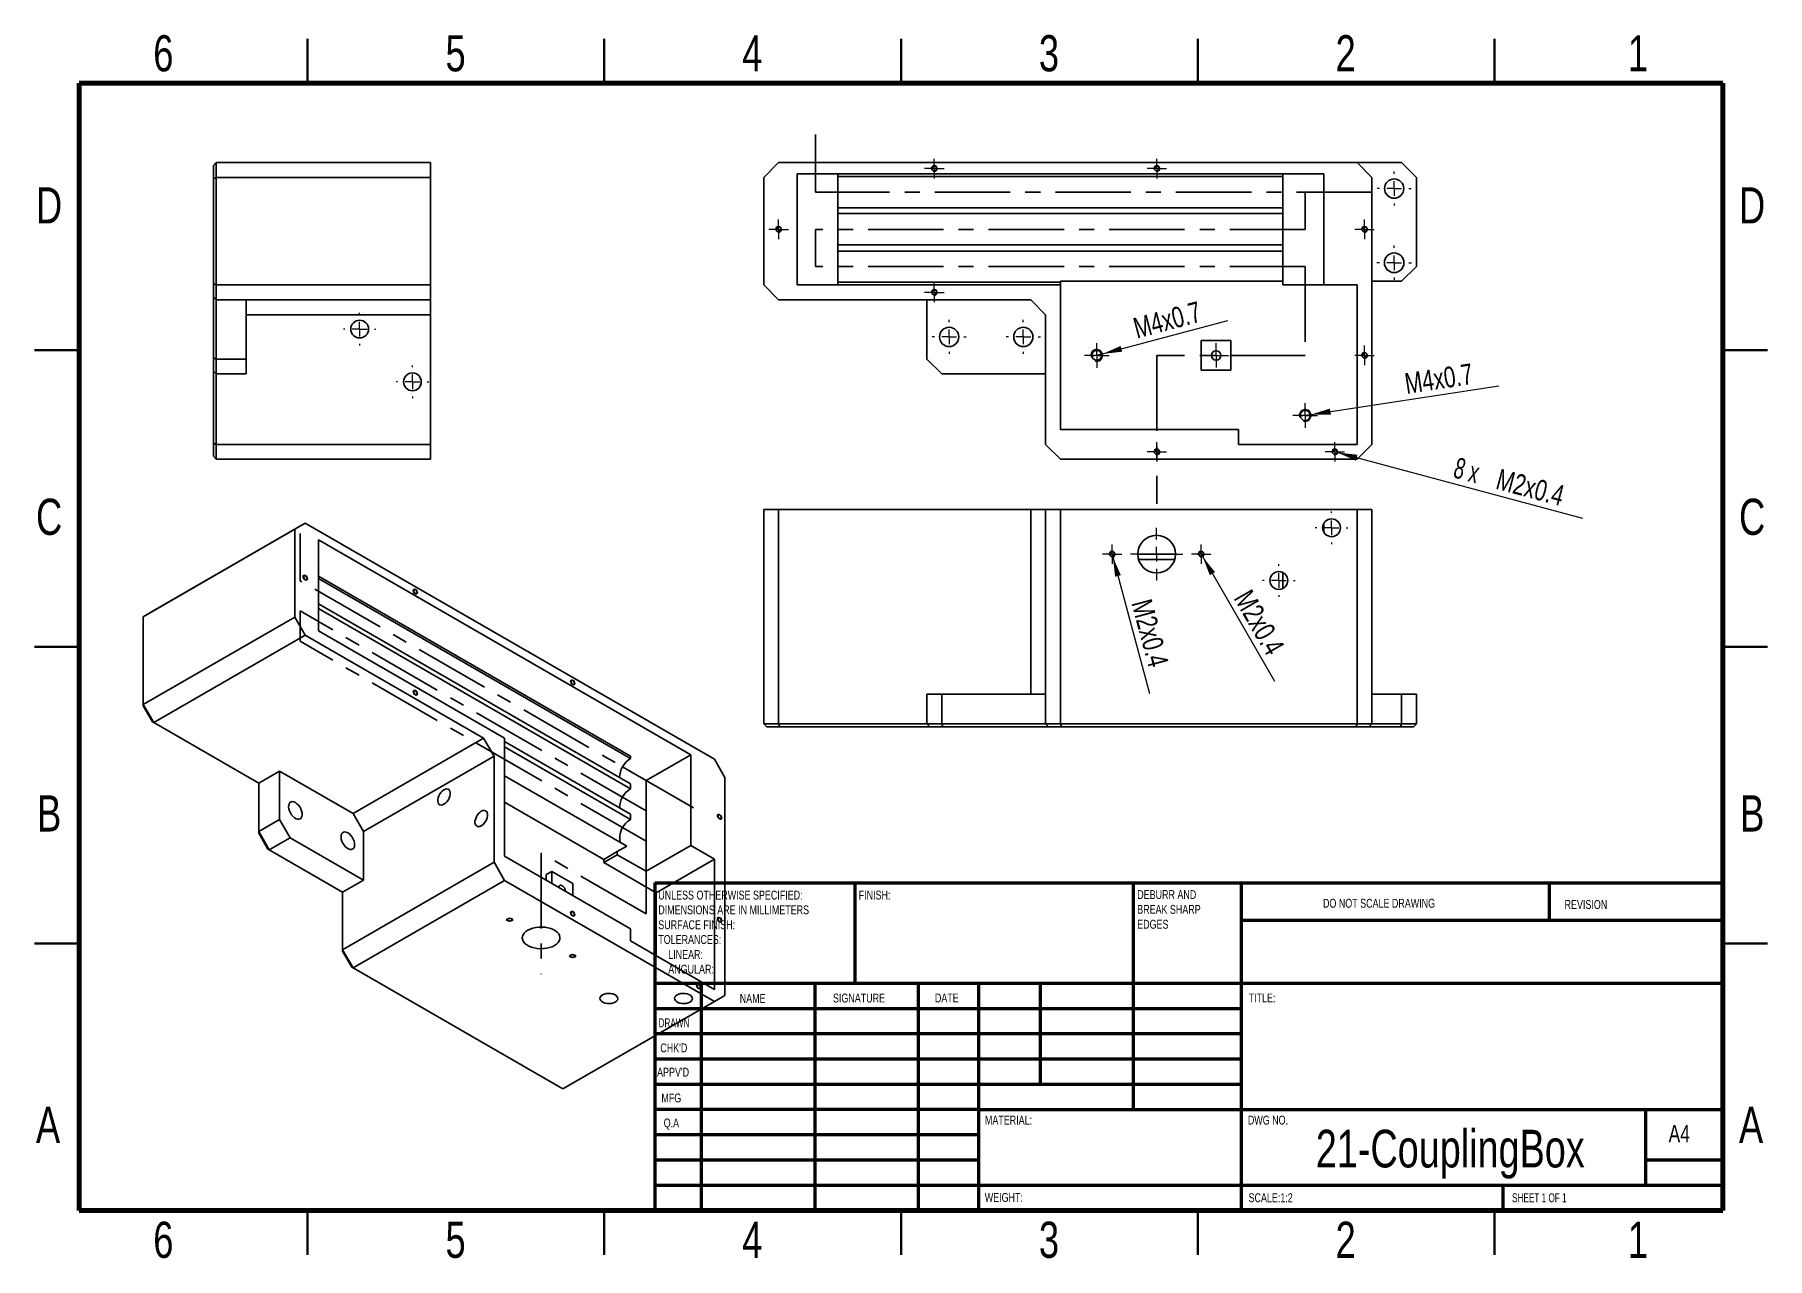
# Model space of a CAD drawing. Header units: inches. Extents: x 0.1 to 11.6, y 0.1 to 8.2.
import ezdxf

# ---------------------------------------------------------------- set-up
doc = ezdxf.new("R2010")
doc.units = ezdxf.units.IN
doc.header["$MEASUREMENT"] = 0
doc.linetypes.add('CENTERX2', pattern=[0.8, 0.5, -0.1, 0.1, -0.1])
doc.styles.add('SLDTEXTSTYLE0', font='TXT', dxfattribs={"width": 0.75})
doc.styles.add('SLDTEXTSTYLE1', font='TXT', dxfattribs={"width": 0.686449})
doc.styles.add('SLDTEXTSTYLE2', font='TXT', dxfattribs={"width": 0.6875})
doc.styles.add('SLDTEXTSTYLE3', font='TXT', dxfattribs={"width": 0.666667})
doc.dimstyles.new('SLDDIMSTYLE0', dxfattribs={"dimtxt": 0.137795, "dimasz": 0.13, "dimexe": 0, "dimexo": 0.0625, "dimgap": 0.034449, "dimtad": 1, "dimlfac": 2, "dimrnd": 1e-09, "dimzin": 12, "dimdsep": 46, "dimtxsty": 'SLDTEXTSTYLE0', "dimblk1": 'NONE', "dimsah": 1, "dimcen": 0, "dimadec": 0, "dimazin": 3, "dimtfac": 1, "dimtmove": 0, "dimatfit": 3, "dimldrblk": 'NONE', "dimfxl": 0, "dimfrac": 2, "dimtolj": 1, "dimtzin": 12, "dimarcsym": 0})
doc.dimstyles.new('SLDDIMSTYLE1', dxfattribs={"dimtxt": 0.137795, "dimasz": 0.13, "dimexe": 0, "dimexo": 0.0625, "dimgap": 0.034449, "dimtad": 1, "dimlfac": 2, "dimrnd": 1e-09, "dimzin": 12, "dimdsep": 46, "dimtxsty": 'SLDTEXTSTYLE0', "dimblk1": 'NONE', "dimsah": 1, "dimcen": 0, "dimadec": 0, "dimazin": 3, "dimtfac": 1, "dimtmove": 0, "dimatfit": 3, "dimldrblk": 'NONE', "dimfxl": 0, "dimfrac": 2, "dimtolj": 1, "dimtzin": 12, "dimarcsym": 0})

# ---------------------------------------------------------------- blocks, each defined once
blk = doc.blocks.new('SW_NOTE_0')
at = {"color": 0, "linetype": 'Continuous', "lineweight": 0, "attachment_point": 1, "style": 'SLDTEXTSTYLE0'}
for s, insert, char_height in [('UNLESS OTHERWISE SPECIFIED:', (0, 0.076), 0.05906), ('DIMENSIONS ARE IN MILLIMETERS', (0, -0.022), 0.05906), ('TOLERANCES:', (0, -0.219), 0.05906), ('SURFACE FINISH:', (0, -0.121), 0.05906), ('LINEAR:', (0.066, -0.318), 0.0591), ('ANGULAR:', (0.066, -0.416), 0.0591)]:
    blk.add_mtext(s, dxfattribs=dict(at, insert=insert, char_height=char_height))
blk = doc.blocks.new('SW_NOTE_0_1')
at = {"color": 0, "linetype": 'Continuous', "lineweight": 0, "attachment_point": 1, "style": 'SLDTEXTSTYLE0'}
for s, insert, char_height in [('DEBURR AND', (0, 0.076), 0.0591), ('BREAK SHARP', (0, -0.022), 0.05906), ('EDGES', (0, -0.121), 0.0591)]:
    blk.add_mtext(s, dxfattribs=dict(at, insert=insert, char_height=char_height))
blk = doc.blocks.new('_D')
at = {"color": 7, "linetype": 'Continuous', "lineweight": 0}
for q in [(9.814, 5.866), (8.489, 5.664)]:
    blk.add_line((8.567, 5.676), q, dxfattribs=at)
at = {"color": 7, "linetype": 'Continuous', "lineweight": 18}
blk.add_solid([(8.567, 5.676), (8.699, 5.675), (8.692, 5.715)], dxfattribs=at)
at = {"color": 7, "linetype": 'Continuous', "lineweight": 18, "insert": (9.18, 5.948), "char_height": 0.1378, "attachment_point": 1, "rotation": 8.6965, "style": 'SLDTEXTSTYLE0'}
blk.add_mtext('M4x0.7', dxfattribs=at)
blk = doc.blocks.new('_None')
blk = doc.blocks.new('_D_1')
at = {"color": 7, "linetype": 'Continuous', "lineweight": 0}
for q in [(8.014, 6.301), (7.107, 6.058)]:
    blk.add_line((7.183, 6.078), q, dxfattribs=at)
at = {"color": 7, "linetype": 'Continuous', "lineweight": 18}
blk.add_solid([(7.183, 6.078), (7.314, 6.093), (7.304, 6.131)], dxfattribs=at)
at = {"color": 7, "linetype": 'Continuous', "lineweight": 18, "insert": (7.376, 6.312), "char_height": 0.1378, "attachment_point": 1, "rotation": 15, "style": 'SLDTEXTSTYLE0'}
blk.add_mtext('M4x0.7', dxfattribs=at)
blk = doc.blocks.new('_D_2')
at = {"color": 7, "linetype": 'Continuous', "lineweight": 0}
for q in [(8.706, 5.433), (10.368, 4.988)]:
    blk.add_line((8.744, 5.423), q, dxfattribs=at)
at = {"color": 7, "linetype": 'Continuous', "lineweight": 18}
blk.add_solid([(8.744, 5.423), (8.864, 5.37), (8.875, 5.409)], dxfattribs=at)
at = {"color": 7, "linetype": 'Continuous', "lineweight": 18, "char_height": 0.1378, "attachment_point": 1, "rotation": 345}
for s, insert, style in [('8 x', (9.539, 5.394), 'SLDTEXTSTYLE3'), ('M2x0.4', (9.821, 5.318), 'SLDTEXTSTYLE0')]:
    blk.add_mtext(s, dxfattribs=dict(at, insert=insert, style=style))
blk = doc.blocks.new('SW_CENTERMARKSYMBOL_0')
at = {"color": 0, "linetype": 'Continuous', "lineweight": 18}
for p, q in [((-0.049, 0), (-0.081, 0)), ((0, 0), (-0.049, 0)), ((0, 0.049), (0, 0.081)), ((0, 0), (0, 0.049)), ((0, 0), (0, -0.049)), ((0, 0), (0.049, 0)), ((0.049, 0), (0.081, 0)), ((0, -0.049), (0, -0.081))]:
    blk.add_line(p, q, dxfattribs=at)
blk = doc.blocks.new('SW_CENTERMARKSYMBOL_1')
at = {"color": 0, "linetype": 'Continuous', "lineweight": 18}
for p, q in [((-0.098, 0), (-0.113, 0)), ((0, 0), (-0.049, 0)), ((0, 0.098), (0, 0.113)), ((0, 0), (0, 0.049)), ((0, 0), (0, -0.049)), ((0, 0), (0.049, 0)), ((0.098, 0), (0.113, 0)), ((0, -0.098), (0, -0.113))]:
    blk.add_line(p, q, dxfattribs=at)
blk = doc.blocks.new('SW_CENTERMARKSYMBOL_2')
at = {"color": 0, "linetype": 'Continuous', "lineweight": 18}
for p, q in [((-0.098, 0), (-0.113, 0)), ((0, 0), (-0.049, 0)), ((0, 0.098), (0, 0.113)), ((0, 0), (0, 0.049)), ((0, 0), (0, -0.049)), ((0, 0), (0.049, 0)), ((0.098, 0), (0.113, 0)), ((0, -0.098), (0, -0.113))]:
    blk.add_line(p, q, dxfattribs=at)
blk = doc.blocks.new('SW_CENTERMARKSYMBOL_3')
at = {"color": 0, "linetype": 'Continuous', "lineweight": 18}
for p, q in [((-0.098, 0), (-0.113, 0)), ((0, 0), (-0.049, 0)), ((0, 0.098), (0, 0.113)), ((0, 0), (0, 0.049)), ((0, 0), (0, -0.049)), ((0, 0), (0.049, 0)), ((0.098, 0), (0.113, 0)), ((0, -0.098), (0, -0.113))]:
    blk.add_line(p, q, dxfattribs=at)
blk = doc.blocks.new('SW_CENTERMARKSYMBOL_4')
at = {"color": 0, "linetype": 'Continuous', "lineweight": 18}
for p, q in [((-0.098, 0), (-0.114, 0)), ((0, 0), (-0.049, 0)), ((0, 0.098), (0, 0.114)), ((0, 0), (0, 0.049)), ((0, 0), (0, -0.049)), ((0, 0), (0.049, 0)), ((0.098, 0), (0.114, 0)), ((0, -0.098), (0, -0.114))]:
    blk.add_line(p, q, dxfattribs=at)
blk = doc.blocks.new('SW_CENTERMARKSYMBOL_5')
at = {"color": 0, "linetype": 'Continuous', "lineweight": 18}
for p, q in [((-0.049, 0), (-0.065, 0)), ((0, 0), (-0.049, 0)), ((0, 0.049), (0, 0.065)), ((0, 0), (0, 0.049)), ((0, 0), (0, -0.049)), ((0, 0), (0.049, 0)), ((0.049, 0), (0.065, 0)), ((0, -0.049), (0, -0.065))]:
    blk.add_line(p, q, dxfattribs=at)
blk = doc.blocks.new('SW_CENTERMARKSYMBOL_6')
at = {"color": 0, "linetype": 'Continuous', "lineweight": 18}
for p, q in [((-0.049, 0), (-0.065, 0)), ((0, 0), (-0.049, 0)), ((0, 0.049), (0, 0.065)), ((0, 0), (0, 0.049)), ((0, 0), (0, -0.049)), ((0, 0), (0.049, 0)), ((0.049, 0), (0.065, 0)), ((0, -0.049), (0, -0.065))]:
    blk.add_line(p, q, dxfattribs=at)
blk = doc.blocks.new('SW_CENTERMARKSYMBOL_7')
at = {"color": 0, "linetype": 'Continuous', "lineweight": 18}
for p, q in [((-0.049, 0), (-0.065, 0)), ((0, 0), (-0.049, 0)), ((0, 0.049), (0, 0.065)), ((0, 0), (0, 0.049)), ((0, 0), (0, -0.049)), ((0, 0), (0.049, 0)), ((0.049, 0), (0.065, 0)), ((0, -0.049), (0, -0.065))]:
    blk.add_line(p, q, dxfattribs=at)
blk = doc.blocks.new('SW_CENTERMARKSYMBOL_8')
at = {"color": 0, "linetype": 'Continuous', "lineweight": 18}
for p, q in [((-0.049, 0), (-0.065, 0)), ((0, 0), (-0.049, 0)), ((0, 0.049), (0, 0.065)), ((0, 0), (0, 0.049)), ((0, 0), (0, -0.049)), ((0, 0), (0.049, 0)), ((0.049, 0), (0.065, 0)), ((0, -0.049), (0, -0.065))]:
    blk.add_line(p, q, dxfattribs=at)
blk = doc.blocks.new('SW_CENTERMARKSYMBOL_9')
at = {"color": 0, "linetype": 'Continuous', "lineweight": 18}
for p, q in [((-0.049, 0), (-0.065, 0)), ((0, 0), (-0.049, 0)), ((0, 0.049), (0, 0.065)), ((0, 0), (0, 0.049)), ((0, 0), (0, -0.049)), ((0, 0), (0.049, 0)), ((0.049, 0), (0.065, 0)), ((0, -0.049), (0, -0.065))]:
    blk.add_line(p, q, dxfattribs=at)
blk = doc.blocks.new('SW_CENTERMARKSYMBOL_10')
at = {"color": 0, "linetype": 'Continuous', "lineweight": 18}
for p, q in [((-0.049, 0), (-0.065, 0)), ((0, 0), (-0.049, 0)), ((0, 0.049), (0, 0.065)), ((0, 0), (0, 0.049)), ((0, 0), (0, -0.049)), ((0, 0), (0.049, 0)), ((0.049, 0), (0.065, 0)), ((0, -0.049), (0, -0.065))]:
    blk.add_line(p, q, dxfattribs=at)
blk = doc.blocks.new('SW_CENTERMARKSYMBOL_11')
at = {"color": 0, "linetype": 'Continuous', "lineweight": 18}
for p, q in [((-0.049, 0), (-0.065, 0)), ((0, 0), (-0.049, 0)), ((0, 0.049), (0, 0.065)), ((0, 0), (0, 0.049)), ((0, 0), (0, -0.049)), ((0, 0), (0.049, 0)), ((0.049, 0), (0.065, 0)), ((0, -0.049), (0, -0.065))]:
    blk.add_line(p, q, dxfattribs=at)
blk = doc.blocks.new('SW_CENTERMARKSYMBOL_12')
at = {"color": 0, "linetype": 'Continuous', "lineweight": 18}
for p, q in [((-0.049, 0), (-0.065, 0)), ((0, 0), (-0.049, 0)), ((0, 0.049), (0, 0.065)), ((0, 0), (0, 0.049)), ((0, 0), (0, -0.049)), ((0, 0), (0.049, 0)), ((0.049, 0), (0.065, 0)), ((0, -0.049), (0, -0.065))]:
    blk.add_line(p, q, dxfattribs=at)
blk = doc.blocks.new('SW_CENTERMARKSYMBOL_13')
at = {"color": 0, "linetype": 'Continuous', "lineweight": 18}
for p, q in [((-0.049, 0), (-0.082, 0)), ((0, 0), (-0.049, 0)), ((0, 0.049), (0, 0.082)), ((0, 0), (0, 0.049)), ((0, 0), (0, -0.049)), ((0, 0), (0.049, 0)), ((0.049, 0), (0.082, 0)), ((0, -0.049), (0, -0.082))]:
    blk.add_line(p, q, dxfattribs=at)
blk = doc.blocks.new('SW_CENTERMARKSYMBOL_14')
at = {"color": 0, "linetype": 'Continuous', "lineweight": 18}
for p, q in [((-0.049, 0), (-0.082, 0)), ((0, 0), (-0.049, 0)), ((0, 0.049), (0, 0.082)), ((0, 0), (0, 0.049)), ((0, 0), (0, -0.049)), ((0, 0), (0.049, 0)), ((0.049, 0), (0.082, 0)), ((0, -0.049), (0, -0.082))]:
    blk.add_line(p, q, dxfattribs=at)
blk = doc.blocks.new('_D_3')
at = {"color": 7, "linetype": 'Continuous', "lineweight": 0}
for q in [(7.828, 4.767), (8.324, 3.907)]:
    blk.add_line((7.848, 4.732), q, dxfattribs=at)
at = {"color": 7, "linetype": 'Continuous', "lineweight": 18}
blk.add_solid([(7.848, 4.732), (7.895, 4.61), (7.93, 4.63)], dxfattribs=at)
at = {"color": 7, "linetype": 'Continuous', "lineweight": 18, "insert": (8.17, 4.527), "char_height": 0.1378, "attachment_point": 1, "rotation": 300, "style": 'SLDTEXTSTYLE0'}
blk.add_mtext('M2x0.4', dxfattribs=at)
blk = doc.blocks.new('_D_4')
at = {"color": 7, "linetype": 'Continuous', "lineweight": 0}
for q in [(7.242, 4.769), (7.495, 3.824)]:
    blk.add_line((7.252, 4.731), q, dxfattribs=at)
at = {"color": 7, "linetype": 'Continuous', "lineweight": 18}
blk.add_solid([(7.252, 4.731), (7.267, 4.6), (7.305, 4.61)], dxfattribs=at)
at = {"color": 7, "linetype": 'Continuous', "lineweight": 18, "insert": (7.507, 4.462), "char_height": 0.1378, "attachment_point": 1, "rotation": 285, "style": 'SLDTEXTSTYLE0'}
blk.add_mtext('M2x0.4', dxfattribs=at)
blk = doc.blocks.new('SW_CENTERMARKSYMBOL_15')
at = {"color": 0, "linetype": 'Continuous', "lineweight": 18}
for p, q in [((0, 0.098), (0, 0.174)), ((-0.098, 0), (-0.174, 0)), ((0, 0), (-0.049, 0)), ((0, 0), (0, 0.049)), ((0, 0), (0, -0.049)), ((0, 0), (0.049, 0)), ((0.098, 0), (0.174, 0)), ((0, -0.098), (0, -0.174))]:
    blk.add_line(p, q, dxfattribs=at)
blk = doc.blocks.new('SW_CENTERMARKSYMBOL_16')
at = {"color": 0, "linetype": 'Continuous', "lineweight": 18}
for p, q in [((-0.098, 0), (-0.108, 0)), ((0, 0), (-0.049, 0)), ((0, 0.098), (0, 0.108)), ((0, 0), (0, 0.049)), ((0, 0), (0, -0.049)), ((0, 0), (0.049, 0)), ((0.098, 0), (0.108, 0)), ((0, -0.098), (0, -0.108))]:
    blk.add_line(p, q, dxfattribs=at)
blk = doc.blocks.new('SW_CENTERMARKSYMBOL_17')
at = {"color": 0, "linetype": 'Continuous', "lineweight": 18}
for p, q in [((-0.098, 0), (-0.108, 0)), ((0, 0), (-0.049, 0)), ((0, 0.098), (0, 0.108)), ((0, 0), (0, 0.049)), ((0, 0), (0, -0.049)), ((0, 0), (0.049, 0)), ((0.098, 0), (0.108, 0)), ((0, -0.098), (0, -0.108))]:
    blk.add_line(p, q, dxfattribs=at)
blk = doc.blocks.new('SW_CENTERMARKSYMBOL_18')
at = {"color": 0, "linetype": 'Continuous', "lineweight": 18}
for p, q in [((-0.049, 0), (-0.065, 0)), ((0, 0), (-0.049, 0)), ((0, 0.049), (0, 0.065)), ((0, 0), (0, 0.049)), ((0, 0), (0, -0.049)), ((0, 0), (0.049, 0)), ((0.049, 0), (0.065, 0)), ((0, -0.049), (0, -0.065))]:
    blk.add_line(p, q, dxfattribs=at)
blk = doc.blocks.new('SW_CENTERMARKSYMBOL_19')
at = {"color": 0, "linetype": 'Continuous', "lineweight": 18}
for p, q in [((-0.049, 0), (-0.065, 0)), ((0, 0), (-0.049, 0)), ((0, 0.049), (0, 0.065)), ((0, 0), (0, 0.049)), ((0, 0), (0, -0.049)), ((0, 0), (0.049, 0)), ((0.049, 0), (0.065, 0)), ((0, -0.049), (0, -0.065))]:
    blk.add_line(p, q, dxfattribs=at)
blk = doc.blocks.new('SW_CENTERMARKSYMBOL_20')
at = {"color": 0, "linetype": 'Continuous', "lineweight": 18}
for p, q in [((-0.098, 0), (-0.108, 0)), ((0, 0), (-0.049, 0)), ((0, 0.098), (0, 0.108)), ((0, 0), (0, 0.049)), ((0, 0), (0, -0.049)), ((0, 0), (0.049, 0)), ((0.098, 0), (0.108, 0)), ((0, -0.098), (0, -0.108))]:
    blk.add_line(p, q, dxfattribs=at)
blk = doc.blocks.new('SW_CENTERMARKSYMBOL_21')
at = {"color": 0, "linetype": 'Continuous', "lineweight": 18}
for p, q in [((-0.098, 0), (-0.108, 0)), ((0, 0), (-0.049, 0)), ((0, 0.098), (0, 0.108)), ((0, 0), (0, 0.049)), ((0, 0), (0, -0.049)), ((0, 0), (0.049, 0)), ((0.098, 0), (0.108, 0)), ((0, -0.098), (0, -0.108))]:
    blk.add_line(p, q, dxfattribs=at)

msp = doc.modelspace()

# ---------------------------------------------------------------- linework, layer by layer
at = {"color": 7, "linetype": 'Continuous', "lineweight": 35}
for p, q in [((1.9094, 7.874), (1.9094, 8.1693)), ((3.878, 7.874), (3.878, 8.1693)), ((5.8465, 8.1693), (5.8465, 7.874)), ((5.8465, 7.874), (5.8465, 8.1693)), ((7.815, 7.874), (7.815, 8.1693)), ((9.7835, 7.874), (9.7835, 8.1693)), ((0.3937, 6.1024), (0.0984, 6.1024)), ((11.2992, 6.1024), (11.5945, 6.1024)), ((0.0984, 4.1339), (0.3937, 4.1339)), ((0.3937, 4.1339), (0.0984, 4.1339)), ((11.5945, 4.1339), (11.2992, 4.1339)), ((11.2992, 4.1339), (11.5945, 4.1339)), ((0.3937, 2.1654), (0.0984, 2.1654)), ((11.2992, 2.1654), (11.5945, 2.1654)), ((1.9094, 0.3937), (1.9094, 0.0984)), ((3.878, 0.3937), (3.878, 0.0984)), ((5.8465, 0.0984), (5.8465, 0.3937)), ((5.8465, 0.3937), (5.8465, 0.0984)), ((7.815, 0.3937), (7.815, 0.0984)), ((9.7835, 0.3937), (9.7835, 0.0984))]:
    msp.add_line(p, q, dxfattribs=at)
at = {"color": 7, "linetype": 'Continuous', "lineweight": 70}
for p, q in [((0.3937, 0.3937), (0.3937, 7.874)), ((0.3937, 7.874), (11.2992, 7.874)), ((11.2992, 7.874), (11.2992, 0.3937)), ((11.2992, 0.3937), (0.3937, 0.3937))]:
    msp.add_line(p, q, dxfattribs=at)
at = {"color": 7, "linetype": 'CENTERX2'}
for p, q in [((5.28, 7.5345), (5.28, 7.1507)), ((8.971, 7.1507), (5.28, 7.1507)), ((8.5281, 7.1507), (8.5281, 6.9047)), ((8.5281, 6.9047), (5.28, 6.9047)), ((5.28, 6.9047), (5.28, 6.6586)), ((8.5281, 6.6586), (5.28, 6.6586)), ((8.5281, 6.6586), (8.5281, 6.0681)), ((8.5281, 6.0681), (7.5438, 6.0681)), ((7.5438, 6.0681), (7.5438, 5.0838)), ((1.859, 4.8865), (1.859, 4.5731)), ((4.4689, 3.0664), (1.859, 4.5731)), ((4.1557, 3.0463), (1.859, 4.3722)), ((1.859, 4.3722), (1.859, 4.1713)), ((4.1557, 2.8454), (1.859, 4.1713)), ((4.1557, 3.2472), (4.1557, 3.0463)), ((4.1557, 2.3632), (3.4597, 2.765)), ((3.4597, 2.765), (3.4597, 1.9613)), ((4.1557, 2.8454), (4.1557, 2.3632))]:
    msp.add_line(p, q, dxfattribs=at)
at = {"color": 7, "linetype": 'Continuous', "lineweight": 25}
for p, q in [((1.3038, 7.3476), (1.2841, 7.3279)), ((1.2841, 7.241), (1.2841, 7.3279)), ((1.3038, 7.2492), (1.2841, 7.241)), ((1.3038, 7.3476), (1.3038, 7.2492)), ((1.3038, 7.3476), (2.7251, 7.3476)), ((1.3038, 7.2492), (1.3038, 6.5356)), ((2.7251, 7.2492), (1.3038, 7.2492)), ((2.7251, 7.3476), (2.7251, 7.2492)), ((2.7251, 7.2492), (2.7251, 6.5356)), ((5.034, 7.3476), (4.9356, 7.2492)), ((4.9356, 7.2492), (4.9356, 6.5356)), ((8.8726, 7.3476), (5.034, 7.3476)), ((5.157, 7.2738), (5.157, 6.5356)), ((8.6511, 7.2738), (5.157, 7.2738)), ((5.4277, 7.2738), (5.4277, 7.2553)), ((5.4277, 7.2553), (8.3804, 7.2553)), ((5.4277, 7.0486), (5.4277, 7.2553)), ((8.3804, 7.2553), (8.3804, 7.2738)), ((8.3804, 7.0486), (8.3804, 7.2553)), ((8.6511, 6.5356), (8.6511, 7.2738)), ((8.971, 7.2492), (8.8726, 7.3476)), ((8.8726, 7.3476), (9.1678, 7.3476)), ((8.971, 5.4775), (8.971, 7.2492)), ((9.2663, 7.2492), (9.1678, 7.3476)), ((9.2663, 7.2492), (9.2663, 6.6586)), ((1.2841, 6.5437), (1.2841, 7.241)), ((5.4277, 7.0486), (8.3804, 7.0486)), ((5.4277, 7.0486), (5.4277, 7.0098)), ((8.3804, 7.0098), (8.3804, 7.0486)), ((8.3804, 7.0098), (5.4277, 7.0098)), ((5.4277, 6.8031), (5.4277, 7.0098)), ((8.3804, 6.8031), (8.3804, 7.0098)), ((5.4277, 6.8031), (8.3804, 6.8031)), ((5.4277, 6.8031), (5.4277, 6.7607)), ((8.3804, 6.7607), (8.3804, 6.8031)), ((8.3804, 6.7607), (5.4277, 6.7607)), ((5.4277, 6.554), (5.4277, 6.7607)), ((8.3804, 6.5602), (8.3804, 6.7607)), ((6.9041, 6.554), (5.4277, 6.554)), ((5.4277, 6.554), (5.4277, 6.5356)), ((8.3804, 6.5602), (6.9041, 6.5602)), ((6.9041, 6.5602), (6.9041, 6.554)), ((6.9041, 6.5356), (6.9041, 6.554)), ((8.3804, 6.5602), (8.3804, 6.5356)), ((9.1678, 6.5602), (8.971, 6.5602)), ((9.1678, 6.5602), (9.2663, 6.6586)), ((1.3038, 6.5356), (1.2841, 6.5437)), ((1.2841, 6.4568), (1.2841, 6.5437)), ((1.3038, 6.4371), (1.2841, 6.4568)), ((1.2841, 6.0516), (1.2841, 6.4568)), ((1.3038, 6.5356), (1.3038, 6.4371)), ((1.3038, 6.5356), (2.7251, 6.5356)), ((2.7251, 6.5356), (2.7251, 6.4371)), ((4.9356, 6.5356), (5.034, 6.4371)), ((5.157, 6.5356), (6.9041, 6.5356)), ((6.9041, 6.5356), (6.9041, 5.5759)), ((8.3804, 6.5356), (8.6511, 6.5356)), ((8.8726, 6.5356), (8.6511, 6.5356)), ((8.8726, 5.4775), (8.8726, 6.5356)), ((2.7251, 6.4371), (1.3038, 6.4371)), ((1.3038, 6.4371), (1.3038, 6.0434)), ((1.5007, 6.0434), (1.5007, 6.4371)), ((2.7251, 6.3387), (1.5007, 6.3387)), ((2.7251, 6.4371), (2.7251, 6.3387)), ((2.7251, 6.3387), (2.7251, 5.4775)), ((5.034, 6.4371), (6.7072, 6.4371)), ((6.0182, 6.0434), (6.0182, 6.4371)), ((6.7072, 6.4371), (6.8056, 6.3387)), ((6.8056, 6.3387), (6.8056, 5.4775)), ((8.0359, 6.1665), (7.8391, 6.1665)), ((7.8391, 6.1665), (7.8391, 5.9696)), ((8.0359, 5.9696), (8.0359, 6.1665)), ((1.3038, 6.0434), (1.2841, 6.0516)), ((1.2841, 5.9647), (1.2841, 6.0516)), ((1.3038, 6.0434), (1.3038, 5.945)), ((1.3038, 6.0434), (1.5007, 6.0434)), ((1.5007, 6.0434), (1.5007, 5.945)), ((6.0182, 6.0434), (6.1167, 5.945)), ((1.3038, 5.945), (1.2841, 5.9647)), ((1.2841, 5.4857), (1.2841, 5.9647)), ((1.5007, 5.945), (1.3038, 5.945)), ((1.3038, 5.945), (1.3038, 5.4775)), ((6.8056, 5.945), (6.1167, 5.945)), ((7.8391, 5.9696), (8.0359, 5.9696)), ((6.9041, 5.5759), (8.0852, 5.5759)), ((8.0852, 5.5759), (8.0852, 5.4775)), ((1.2841, 5.4857), (1.3038, 5.4775)), ((1.2841, 5.3988), (1.2841, 5.4857)), ((1.3038, 5.4775), (1.3038, 5.3791)), ((1.3038, 5.4775), (2.7251, 5.4775)), ((2.7251, 5.4775), (2.7251, 5.3791)), ((6.8056, 5.4775), (6.9041, 5.3791)), ((8.0852, 5.4775), (8.8726, 5.4775)), ((8.8726, 5.3791), (8.971, 5.4775)), ((1.2841, 5.3988), (1.3038, 5.3791)), ((2.7251, 5.3791), (1.3038, 5.3791)), ((6.9041, 5.3791), (8.8726, 5.3791)), ((0.8888, 4.3746), (1.8938, 4.9548)), ((1.8938, 4.9548), (1.8242, 4.9146)), ((4.608, 3.3879), (1.8938, 4.9548)), ((4.9356, 3.6235), (4.9356, 5.0448)), ((4.9356, 5.0448), (5.034, 5.0448)), ((5.034, 5.0448), (5.034, 3.6235)), ((5.034, 5.0448), (6.7072, 5.0448)), ((6.7072, 3.8204), (6.7072, 5.0448)), ((6.7072, 5.0448), (6.8056, 5.0448)), ((6.8056, 5.0448), (6.9041, 5.0448)), ((6.8056, 3.6235), (6.8056, 5.0448)), ((6.9041, 5.0448), (8.8726, 5.0448)), ((6.9041, 5.0448), (6.9041, 3.6235)), ((8.6511, 4.8965), (8.6511, 4.9526)), ((8.8726, 3.6235), (8.8726, 5.0448)), ((8.8726, 5.0448), (8.971, 5.0448)), ((8.971, 5.0448), (8.971, 3.6235)), ((1.8242, 4.9146), (0.8192, 4.3345)), ((1.8242, 4.9146), (1.8242, 4.3319)), ((4.4515, 3.418), (1.9808, 4.8443)), ((1.9808, 4.8443), (1.9808, 4.2415)), ((7.6676, 4.7495), (7.4176, 4.7495)), ((7.6626, 4.7144), (7.4226, 4.7144)), ((4.0513, 3.408), (1.9808, 4.6032)), ((8.3804, 4.6269), (8.3804, 4.6265)), ((8.3804, 4.6265), (8.3804, 4.5222)), ((8.3804, 4.6265), (8.3811, 4.6265)), ((1.9808, 4.5882), (4.0513, 3.3929)), ((0.8888, 4.3746), (0.8192, 4.3345)), ((1.9808, 4.4194), (4.0513, 3.2241)), ((4.0513, 3.1924), (1.9808, 4.3877)), ((0.8192, 4.3345), (0.8192, 3.7518)), ((0.8192, 3.7518), (1.8242, 4.3319)), ((1.8242, 4.3319), (1.8938, 4.2114)), ((1.8938, 4.2114), (0.8888, 3.6312)), ((1.8938, 4.2114), (3.0769, 3.5284)), ((1.9808, 4.2415), (3.2161, 3.5284)), ((6.0182, 3.6235), (6.0182, 3.8204)), ((6.0182, 3.8204), (6.1167, 3.8204)), ((6.1167, 3.8204), (6.1167, 3.6235)), ((6.8056, 3.8204), (6.1167, 3.8204)), ((9.1678, 3.8204), (8.971, 3.8204)), ((9.1678, 3.6235), (9.1678, 3.8204)), ((9.1678, 3.8204), (9.2663, 3.8204)), ((9.2663, 3.8204), (9.2663, 3.6235)), ((0.8192, 3.7518), (0.8888, 3.6312)), ((0.8192, 3.7518), (0.8192, 3.7424)), ((0.8806, 3.6359), (0.8192, 3.7424)), ((0.8888, 3.6312), (0.8806, 3.6359)), ((0.8888, 3.6312), (1.5848, 3.2295)), ((4.9356, 3.6235), (5.034, 3.6235)), ((4.9356, 3.6235), (4.9552, 3.6039)), ((5.0421, 3.6039), (4.9552, 3.6039)), ((5.034, 3.6235), (6.0182, 3.6235)), ((5.034, 3.6235), (5.0421, 3.6039)), ((6.0379, 3.6039), (5.0421, 3.6039)), ((6.0182, 3.6235), (6.1167, 3.6235)), ((6.0182, 3.6235), (6.0379, 3.6039)), ((6.1248, 3.6039), (6.0379, 3.6039)), ((6.1167, 3.6235), (6.8056, 3.6235)), ((6.1167, 3.6235), (6.1248, 3.6039)), ((6.8253, 3.6039), (6.1248, 3.6039)), ((6.8056, 3.6235), (6.9041, 3.6235)), ((6.8253, 3.6039), (6.8056, 3.6235)), ((6.9122, 3.6039), (6.8253, 3.6039)), ((6.9041, 3.6235), (8.8726, 3.6235)), ((6.9122, 3.6039), (6.9041, 3.6235)), ((8.8644, 3.6039), (6.9122, 3.6039)), ((8.8644, 3.6039), (8.8726, 3.6235)), ((8.9513, 3.6039), (8.8644, 3.6039)), ((8.8726, 3.6235), (8.971, 3.6235)), ((8.9513, 3.6039), (8.971, 3.6235)), ((9.1597, 3.6039), (8.9513, 3.6039)), ((8.971, 3.6235), (9.1678, 3.6235)), ((9.1597, 3.6039), (9.1678, 3.6235)), ((9.2466, 3.6039), (9.1597, 3.6039)), ((9.1678, 3.6235), (9.2663, 3.6235)), ((9.2466, 3.6039), (9.2663, 3.6235)), ((2.2111, 3.0286), (3.0769, 3.5284)), ((3.0769, 3.5284), (3.1465, 3.4078)), ((3.2161, 3.5284), (3.2161, 2.7448)), ((3.2161, 3.5057), (4.0513, 3.0236)), ((4.0513, 2.989), (3.2161, 3.4712)), ((3.1465, 3.4078), (2.2807, 2.908)), ((3.1465, 3.4078), (3.1465, 2.7046)), ((4.1557, 3.2473), (3.9992, 3.3376)), ((4.0513, 3.3929), (4.0513, 3.408)), ((4.1557, 3.2473), (4.4515, 3.418)), ((4.4515, 2.8152), (4.4515, 3.418)), ((4.6776, 3.2673), (4.608, 3.3879)), ((1.7239, 3.3098), (1.5848, 3.2295)), ((1.5848, 3.2295), (1.5848, 2.908)), ((1.7239, 3.3098), (2.2111, 3.0286)), ((1.7239, 2.9883), (1.7239, 3.3098)), ((4.0264, 2.811), (3.2161, 3.2787)), ((4.0513, 3.1924), (4.0513, 3.2241)), ((4.1557, 2.6445), (4.1557, 3.2473)), ((4.6776, 1.8207), (4.6776, 3.2673)), ((2.2807, 2.908), (2.2111, 3.0286)), ((3.2161, 3.1033), (3.8745, 2.7232)), ((4.0513, 2.989), (4.0513, 3.0236)), ((1.5848, 2.908), (1.7239, 2.9883)), ((1.5848, 2.908), (1.6543, 2.7874)), ((1.5848, 2.908), (1.5848, 2.8986)), ((1.6462, 2.7922), (1.5848, 2.8986)), ((1.7239, 2.9883), (1.7935, 2.8678)), ((2.2807, 2.908), (2.2807, 2.5866)), ((1.6543, 2.7874), (1.6462, 2.7922)), ((1.7935, 2.8678), (1.6543, 2.7874)), ((1.6543, 2.7874), (2.1415, 2.5062)), ((2.2807, 2.5866), (1.7935, 2.8678)), ((3.8745, 2.7232), (3.9643, 2.7751)), ((4.0264, 2.811), (3.9643, 2.7751)), ((3.9643, 2.7751), (3.9643, 2.755)), ((4.1557, 2.6445), (4.4515, 2.8152)), ((4.608, 2.7248), (4.4515, 2.8152)), ((2.1415, 2.1245), (3.1465, 2.7046)), ((3.1465, 2.7046), (3.2161, 2.5841)), ((3.2161, 2.7448), (4.0513, 2.2627)), ((3.5293, 2.6444), (3.4917, 2.6227)), ((3.5293, 2.6444), (3.5293, 2.564)), ((3.6685, 2.5641), (3.5293, 2.6444)), ((3.9643, 2.755), (3.8745, 2.7031)), ((3.8745, 2.7232), (3.8745, 2.7031)), ((4.2225, 2.5023), (3.8745, 2.7031)), ((3.9643, 2.755), (4.1557, 2.6445)), ((4.2225, 2.5023), (4.608, 2.7248)), ((4.608, 1.8609), (4.608, 2.7248)), ((2.2807, 2.5866), (2.1415, 2.5062)), ((3.2161, 2.5841), (2.2111, 2.0039)), ((3.2161, 2.5841), (4.608, 1.7805)), ((3.4917, 2.6227), (3.4917, 2.5857)), ((3.6685, 2.4837), (3.6685, 2.5641)), ((2.1415, 2.5062), (2.1415, 2.1245)), ((4.2225, 2.0835), (4.2225, 2.5023)), ((4.0513, 2.2627), (4.0513, 2.1823)), ((2.1415, 2.1245), (2.2111, 2.0039)), ((2.1415, 2.115), (2.1415, 2.1245)), ((2.203, 2.0086), (2.1415, 2.115)), ((4.0513, 2.1823), (4.608, 1.8609)), ((2.203, 2.0086), (2.2111, 2.0039)), ((2.2111, 2.0039), (3.6031, 1.2004)), ((3.6031, 1.2004), (4.608, 1.7805)), ((4.608, 1.7805), (4.6776, 1.8207))]:
    msp.add_line(p, q, dxfattribs=at)
at = {"color": 7, "linetype": 'Continuous', "lineweight": 50}
for p, q in [((4.2126, 2.5689), (11.2992, 2.5689)), ((4.2126, 2.5689), (4.2126, 0.3937)), ((5.5433, 1.8996), (5.5433, 2.5689)), ((7.3858, 2.5689), (7.3858, 1.063)), ((8.1024, 2.5689), (8.1024, 0.3937)), ((10.1496, 2.3179), (10.1496, 2.5689)), ((11.2992, 2.3179), (8.1024, 2.3179)), ((11.2992, 1.8996), (4.2126, 1.8996)), ((4.5197, 1.8996), (4.5197, 0.3937)), ((5.2752, 1.8996), (5.2752, 0.3937)), ((5.9606, 1.8996), (5.9606, 0.3937)), ((6.3622, 0.3937), (6.3622, 1.8996)), ((6.7717, 1.2303), (6.7717, 1.8996)), ((8.1024, 1.7323), (4.2126, 1.7323)), ((8.1024, 1.565), (4.2126, 1.565)), ((8.1024, 1.3976), (4.2126, 1.3976)), ((8.1024, 1.2303), (4.2126, 1.2303)), ((6.3622, 1.063), (4.2126, 1.063)), ((6.3622, 1.063), (11.2992, 1.063)), ((10.7874, 0.561), (10.7874, 1.063)), ((6.3622, 0.8957), (4.2126, 0.8957)), ((6.3622, 0.7283), (4.2126, 0.7283)), ((11.2992, 0.7283), (10.7874, 0.7283)), ((4.2126, 0.561), (11.2992, 0.561)), ((9.8425, 0.3937), (9.8425, 0.561))]:
    msp.add_line(p, q, dxfattribs=at)
at = {"color": 7, "linetype": 'Continuous', "lineweight": 18, "flags": 128}
for points in [[(1.8938, 4.5771), (1.8884, 4.5814), (1.8839, 4.5875), (1.8809, 4.5944), (1.8798, 4.6012), (1.8809, 4.6067), (1.8839, 4.6102), (1.8884, 4.6111), (1.8938, 4.6092), (1.8991, 4.6049), (1.9036, 4.5988), (1.9066, 4.5919), (1.9077, 4.5851), (1.9066, 4.5796), (1.9036, 4.5761), (1.8991, 4.5752), (1.8938, 4.5771)], [(2.6245, 4.4847), (2.6192, 4.489), (2.6147, 4.4951), (2.6117, 4.5021), (2.6106, 4.5088), (2.6117, 4.5144), (2.6147, 4.5178), (2.6192, 4.5187), (2.6245, 4.5169), (2.6299, 4.5126), (2.6344, 4.5065), (2.6374, 4.4995), (2.6385, 4.4928), (2.6374, 4.4872), (2.6344, 4.4837), (2.6299, 4.4829), (2.6245, 4.4847)], [(3.6685, 3.8821), (3.6632, 3.8864), (3.6586, 3.8924), (3.6556, 3.8994), (3.6546, 3.9062), (3.6556, 3.9117), (3.6586, 3.9152), (3.6632, 3.9161), (3.6685, 3.9142), (3.6738, 3.9099), (3.6783, 3.9038), (3.6813, 3.8969), (3.6824, 3.8901), (3.6813, 3.8846), (3.6783, 3.8811), (3.6738, 3.8802), (3.6685, 3.8821)], [(2.6245, 3.8136), (2.6192, 3.8179), (2.6147, 3.824), (2.6117, 3.831), (2.6106, 3.8378), (2.6117, 3.8433), (2.6147, 3.8468), (2.6192, 3.8476), (2.6245, 3.8458), (2.6299, 3.8415), (2.6344, 3.8354), (2.6374, 3.8284), (2.6385, 3.8217), (2.6374, 3.8161), (2.6344, 3.8127), (2.6299, 3.8118), (2.6245, 3.8136)], [(4.6428, 2.9901), (4.6375, 2.9944), (4.633, 3.0005), (4.63, 3.0074), (4.6289, 3.0142), (4.63, 3.0197), (4.633, 3.0232), (4.6375, 3.0241), (4.6428, 3.0222), (4.6482, 3.0179), (4.6527, 3.0118), (4.6557, 3.0049), (4.6568, 2.9981), (4.6557, 2.9926), (4.6527, 2.9891), (4.6482, 2.9882), (4.6428, 2.9901)], [(3.2361, 2.3154), (3.2318, 2.3191), (3.2304, 2.3234), (3.2318, 2.3278), (3.2361, 2.3315), (3.2425, 2.3339), (3.25, 2.3348), (3.2576, 2.3339), (3.264, 2.3315), (3.2682, 2.3278), (3.2697, 2.3234), (3.2682, 2.3191), (3.264, 2.3154), (3.2576, 2.3129), (3.25, 2.3121), (3.2425, 2.3129), (3.2361, 2.3154)], [(3.6685, 2.347), (3.6632, 2.3513), (3.6586, 2.3574), (3.6556, 2.3644), (3.6546, 2.3711), (3.6556, 2.3767), (3.6586, 2.3801), (3.6632, 2.381), (3.6685, 2.3792), (3.6738, 2.3749), (3.6783, 2.3688), (3.6813, 2.3618), (3.6824, 2.3551), (3.6813, 2.3495), (3.6783, 2.3461), (3.6738, 2.3452), (3.6685, 2.347)], [(4.6428, 2.3069), (4.6375, 2.3112), (4.633, 2.3173), (4.63, 2.3243), (4.6289, 2.331), (4.63, 2.3366), (4.633, 2.3401), (4.6375, 2.3409), (4.6428, 2.3391), (4.6482, 2.3348), (4.6527, 2.3287), (4.6557, 2.3217), (4.6568, 2.315), (4.6557, 2.3094), (4.6527, 2.306), (4.6482, 2.3051), (4.6428, 2.3069)], [(3.6537, 2.0743), (3.6494, 2.078), (3.6479, 2.0824), (3.6494, 2.0867), (3.6537, 2.0904), (3.6601, 2.0929), (3.6676, 2.0937), (3.6752, 2.0929), (3.6815, 2.0904), (3.6858, 2.0867), (3.6873, 2.0824), (3.6858, 2.078), (3.6815, 2.0743), (3.6752, 2.0719), (3.6676, 2.071), (3.6601, 2.0719), (3.6537, 2.0743)], [(4.5037, 1.8649), (4.4983, 1.8692), (4.4938, 1.8753), (4.4908, 1.8822), (4.4897, 1.889), (4.4908, 1.8945), (4.4938, 1.898), (4.4983, 1.8989), (4.5037, 1.897), (4.509, 1.8927), (4.5135, 1.8867), (4.5165, 1.8797), (4.5176, 1.8729), (4.5165, 1.8674), (4.5135, 1.8639), (4.509, 1.863), (4.5037, 1.8649)]]:
    msp.add_lwpolyline(points, dxfattribs=at)
at = {"color": 7, "linetype": 'Continuous', "lineweight": 25, "flags": 128}
for points in [[(1.8938, 4.5803), (1.898, 4.5788), (1.9016, 4.5795), (1.904, 4.5823), (1.9049, 4.5867), (1.904, 4.5921), (1.9016, 4.5977), (1.898, 4.6026), (1.8938, 4.606), (1.8895, 4.6075), (1.8859, 4.6068), (1.8835, 4.604), (1.8826, 4.5996), (1.8835, 4.5942), (1.8859, 4.5886), (1.8895, 4.5837), (1.8938, 4.5803)], [(2.6245, 4.4879), (2.6288, 4.4865), (2.6324, 4.4872), (2.6348, 4.4899), (2.6357, 4.4944), (2.6348, 4.4998), (2.6324, 4.5053), (2.6288, 4.5102), (2.6245, 4.5137), (2.6203, 4.5151), (2.6167, 4.5144), (2.6142, 4.5117), (2.6134, 4.5072), (2.6142, 4.5018), (2.6167, 4.4962), (2.6203, 4.4914), (2.6245, 4.4879)], [(3.6685, 3.8853), (3.6727, 3.8838), (3.6764, 3.8845), (3.6788, 3.8873), (3.6796, 3.8917), (3.6788, 3.8971), (3.6764, 3.9027), (3.6727, 3.9076), (3.6685, 3.911), (3.6642, 3.9125), (3.6606, 3.9118), (3.6582, 3.909), (3.6574, 3.9046), (3.6582, 3.8992), (3.6606, 3.8936), (3.6642, 3.8887), (3.6685, 3.8853)], [(2.6245, 3.8169), (2.6288, 3.8154), (2.6324, 3.8161), (2.6348, 3.8189), (2.6357, 3.8233), (2.6348, 3.8287), (2.6324, 3.8343), (2.6288, 3.8391), (2.6245, 3.8426), (2.6203, 3.8441), (2.6167, 3.8434), (2.6142, 3.8406), (2.6134, 3.8361), (2.6142, 3.8307), (2.6167, 3.8252), (2.6203, 3.8203), (2.6245, 3.8169)], [(1.8283, 3.1009), (1.8388, 3.0934), (1.8486, 3.0836), (1.8574, 3.0719), (1.8646, 3.0589), (1.8699, 3.0453), (1.8729, 3.032), (1.8735, 3.0195), (1.8717, 3.0086), (1.8675, 2.9999), (1.8612, 2.9938), (1.8532, 2.9906), (1.8438, 2.9906), (1.8336, 2.9937), (1.8231, 2.9998), (1.8129, 3.0085), (1.8035, 3.0193), (1.7954, 3.0318), (1.7892, 3.0451), (1.785, 3.0587), (1.7832, 3.0717), (1.7838, 3.0834), (1.7868, 3.0933), (1.7921, 3.1008), (1.7993, 3.1054), (1.808, 3.107), (1.8179, 3.1055), (1.8283, 3.1009)], [(2.814, 3.0895), (2.824, 3.0967), (2.8334, 3.1063), (2.8417, 3.1176), (2.8483, 3.1302), (2.853, 3.1432), (2.8554, 3.1559), (2.8554, 3.1675), (2.853, 3.1774), (2.8483, 3.185), (2.8417, 3.1898), (2.8334, 3.1917), (2.824, 3.1903), (2.814, 3.186), (2.804, 3.1788), (2.7946, 3.1692), (2.7863, 3.1579), (2.7796, 3.1453), (2.7749, 3.1323), (2.7725, 3.1196), (2.7725, 3.108), (2.7749, 3.0981), (2.7796, 3.0905), (2.7863, 3.0857), (2.7946, 3.0839), (2.804, 3.0852), (2.814, 3.0895)], [(3.0615, 2.9466), (3.0715, 2.9538), (3.0809, 2.9633), (3.0892, 2.9747), (3.0958, 2.9873), (3.1005, 3.0003), (3.1029, 3.013), (3.1029, 3.0246), (3.1005, 3.0345), (3.0958, 3.0421), (3.0892, 3.0469), (3.0809, 3.0487), (3.0715, 3.0474), (3.0615, 3.0431), (3.0515, 3.0359), (3.0421, 3.0263), (3.0338, 3.0149), (3.0271, 3.0024), (3.0224, 2.9894), (3.02, 2.9767), (3.02, 2.9651), (3.0224, 2.9552), (3.0271, 2.9476), (3.0338, 2.9428), (3.0421, 2.9409), (3.0515, 2.9422), (3.0615, 2.9466)], [(4.6428, 2.9933), (4.6471, 2.9918), (4.6507, 2.9925), (4.6531, 2.9953), (4.654, 2.9997), (4.6531, 3.0051), (4.6507, 3.0107), (4.6471, 3.0156), (4.6428, 3.019), (4.6386, 3.0205), (4.635, 3.0198), (4.6326, 3.017), (4.6317, 3.0126), (4.6326, 3.0072), (4.635, 3.0016), (4.6386, 2.9967), (4.6428, 2.9933)], [(2.1763, 2.9), (2.1868, 2.8926), (2.1966, 2.8827), (2.2054, 2.871), (2.2126, 2.858), (2.2179, 2.8445), (2.2209, 2.8311), (2.2215, 2.8186), (2.2197, 2.8077), (2.2155, 2.799), (2.2092, 2.7929), (2.2012, 2.7897), (2.1918, 2.7897), (2.1816, 2.7928), (2.1711, 2.7989), (2.1609, 2.8076), (2.1515, 2.8184), (2.1434, 2.8309), (2.1371, 2.8442), (2.133, 2.8578), (2.1312, 2.8708), (2.1318, 2.8825), (2.1348, 2.8924), (2.14, 2.8999), (2.1472, 2.9045), (2.156, 2.9061), (2.1659, 2.9046), (2.1763, 2.9)], [(3.6212, 2.511), (3.6211, 2.5132), (3.6193, 2.5225), (3.6153, 2.5319), (3.6095, 2.5404), (3.6026, 2.5471), (3.5952, 2.5514), (3.5883, 2.5526), (3.5825, 2.5508), (3.5785, 2.546), (3.5767, 2.5388), (3.5766, 2.5367)], [(3.2612, 2.317), (3.2646, 2.3199), (3.2658, 2.3234), (3.2646, 2.3269), (3.2612, 2.3298), (3.2561, 2.3318), (3.25, 2.3325), (3.244, 2.3318), (3.2389, 2.3298), (3.2355, 2.3269), (3.2343, 2.3234), (3.2355, 2.3199), (3.2389, 2.317), (3.244, 2.315), (3.25, 2.3143), (3.2561, 2.315), (3.2612, 2.317)], [(3.6685, 2.3502), (3.6727, 2.3488), (3.6764, 2.3495), (3.6788, 2.3522), (3.6796, 2.3567), (3.6788, 2.3621), (3.6764, 2.3676), (3.6727, 2.3725), (3.6685, 2.376), (3.6642, 2.3774), (3.6606, 2.3767), (3.6582, 2.374), (3.6574, 2.3695), (3.6582, 2.3641), (3.6606, 2.3586), (3.6642, 2.3537), (3.6685, 2.3502)], [(4.6428, 2.3101), (4.6471, 2.3087), (4.6507, 2.3094), (4.6531, 2.3121), (4.654, 2.3166), (4.6531, 2.322), (4.6507, 2.3276), (4.6471, 2.3324), (4.6428, 2.3359), (4.6386, 2.3373), (4.635, 2.3366), (4.6326, 2.3339), (4.6317, 2.3294), (4.6326, 2.324), (4.635, 2.3185), (4.6386, 2.3136), (4.6428, 2.3101)], [(3.5472, 2.1519), (3.5606, 2.161), (3.5711, 2.1712), (3.5786, 2.1823), (3.5829, 2.194), (3.5837, 2.2059), (3.5812, 2.2177), (3.5753, 2.2291), (3.5662, 2.2398), (3.5542, 2.2495), (3.5396, 2.2579), (3.5228, 2.2649), (3.5043, 2.2701), (3.4845, 2.2735), (3.464, 2.275), (3.4434, 2.2745), (3.4232, 2.272), (3.4039, 2.2677), (3.3862, 2.2616), (3.3704, 2.2539), (3.3571, 2.2448), (3.3465, 2.2346), (3.339, 2.2235), (3.3348, 2.2118), (3.3339, 2.1999), (3.3365, 2.1881), (3.3424, 2.1767), (3.3514, 2.1659), (3.3634, 2.1562), (3.378, 2.1478), (3.3948, 2.1409), (3.4134, 2.1357), (3.4332, 2.1323), (3.4537, 2.1308), (3.4743, 2.1313), (3.4945, 2.1337), (3.5137, 2.1381), (3.5315, 2.1442), (3.5472, 2.1519)], [(3.6788, 2.0759), (3.6822, 2.0789), (3.6834, 2.0824), (3.6822, 2.0858), (3.6788, 2.0888), (3.6736, 2.0908), (3.6676, 2.0914), (3.6616, 2.0908), (3.6565, 2.0888), (3.6531, 2.0858), (3.6519, 2.0824), (3.6531, 2.0789), (3.6565, 2.0759), (3.6616, 2.074), (3.6676, 2.0733), (3.6736, 2.074), (3.6788, 2.0759)], [(4.5037, 1.8681), (4.5079, 1.8666), (4.5115, 1.8673), (4.5139, 1.8701), (4.5148, 1.8745), (4.5139, 1.88), (4.5115, 1.8855), (4.5079, 1.8904), (4.5037, 1.8938), (4.4994, 1.8953), (4.4958, 1.8946), (4.4934, 1.8918), (4.4925, 1.8874), (4.4934, 1.882), (4.4958, 1.8764), (4.4994, 1.8715), (4.5037, 1.8681)], [(3.9499, 1.7765), (3.9587, 1.783), (3.9646, 1.7905), (3.9671, 1.7985), (3.9663, 1.8068), (3.962, 1.8146), (3.9547, 1.8216), (3.9446, 1.8274), (3.9324, 1.8317), (3.9188, 1.8341), (3.9046, 1.8346), (3.8906, 1.8332), (3.8776, 1.8298), (3.8664, 1.8247), (3.8576, 1.8182), (3.8518, 1.8107), (3.8492, 1.8027), (3.8501, 1.7945), (3.8543, 1.7866), (3.8617, 1.7796), (3.8718, 1.7738), (3.8839, 1.7695), (3.8975, 1.7671), (3.9117, 1.7666), (3.9257, 1.7681), (3.9387, 1.7714), (3.9499, 1.7765)], [(4.4449, 1.7765), (4.4537, 1.783), (4.4595, 1.7905), (4.4621, 1.7985), (4.4612, 1.8068), (4.457, 1.8146), (4.4496, 1.8216), (4.4396, 1.8274), (4.4274, 1.8317), (4.4138, 1.8341), (4.3996, 1.8346), (4.3856, 1.8332), (4.3726, 1.8298), (4.3614, 1.8247), (4.3526, 1.8182), (4.3468, 1.8107), (4.3442, 1.8027), (4.3451, 1.7945), (4.3493, 1.7866), (4.3567, 1.7796), (4.3667, 1.7738), (4.3789, 1.7695), (4.3925, 1.7671), (4.4067, 1.7666), (4.4207, 1.7681), (4.4337, 1.7714), (4.4449, 1.7765)]]:
    msp.add_lwpolyline(points, dxfattribs=at)
at = {"color": 7, "linetype": 'Continuous', "lineweight": 25}
for centre, radius in [((6.0674, 7.3082), 0.0157), ((7.5438, 7.3082), 0.0157), ((9.1186, 7.1753), 0.064), ((5.034, 6.9047), 0.0157), ((8.9218, 6.9047), 0.0157), ((9.1186, 6.6832), 0.0651), ((6.0674, 6.4864), 0.0157), ((2.2548, 6.2431), 0.0591), ((6.1659, 6.1911), 0.064), ((6.658, 6.1911), 0.064), ((7.1454, 6.0681), 0.0325), ((7.9375, 6.0681), 0.0315), ((8.9218, 6.0681), 0.0157), ((2.6048, 5.8931), 0.0591), ((8.5281, 5.6696), 0.0325), ((7.5438, 5.4283), 0.0157), ((8.7249, 5.4283), 0.0157), ((8.7031, 4.9245), 0.0591), ((7.5426, 4.7495), 0.125), ((7.2473, 4.7495), 0.0157), ((7.8379, 4.7495), 0.0157), ((8.3531, 4.5745), 0.0591)]:
    msp.add_circle(centre, radius, dxfattribs=at)
at = {"color": 7, "linetype": 'Continuous', "lineweight": 18}
for centre, radius in [((6.0674, 7.3082), 0.0197), ((7.5438, 7.3082), 0.0197), ((5.034, 6.9047), 0.0197), ((8.9218, 6.9047), 0.0197), ((6.0674, 6.4864), 0.0197), ((7.1454, 6.0681), 0.0394), ((8.9218, 6.0681), 0.0197), ((8.5281, 5.6696), 0.0394), ((7.5438, 5.4283), 0.0197), ((8.7249, 5.4283), 0.0197), ((7.2473, 4.7495), 0.0197), ((7.8379, 4.7495), 0.0197)]:
    msp.add_arc(centre, radius, 255, 195, dxfattribs=at)
at = {"color": 7, "linetype": 'Continuous', "lineweight": 25}
for centre, radius, start, end in [((4.1358, 3.2597), 0.1578, 122.40435, 177.60102), ((4.1358, 3.0592), 0.1578, 122.40435, 177.60102), ((4.1248, 2.8641), 0.1449, 120.46997, 191.0841)]:
    msp.add_arc(centre, radius, start, end, dxfattribs=at)

# ---------------------------------------------------------------- block references
at = {"color": 7, "linetype": 'Continuous', "lineweight": 0}
for name, p in [('SW_CENTERMARKSYMBOL_6', (6.0674, 7.3082)), ('SW_CENTERMARKSYMBOL_5', (7.5438, 7.3082)), ('SW_CENTERMARKSYMBOL_3', (9.1186, 7.1753)), ('SW_CENTERMARKSYMBOL_8', (5.034, 6.9047)), ('SW_CENTERMARKSYMBOL_9', (8.9218, 6.9047)), ('SW_CENTERMARKSYMBOL_4', (9.1186, 6.6832)), ('SW_CENTERMARKSYMBOL_7', (6.0674, 6.4864)), ('SW_CENTERMARKSYMBOL_20', (2.2548, 6.2431)), ('SW_CENTERMARKSYMBOL_2', (6.1659, 6.1911)), ('SW_CENTERMARKSYMBOL_1', (6.658, 6.1911)), ('SW_CENTERMARKSYMBOL_14', (7.1454, 6.0681)), ('SW_CENTERMARKSYMBOL_0', (7.9375, 6.0681)), ('SW_CENTERMARKSYMBOL_10', (8.9218, 6.0681)), ('SW_CENTERMARKSYMBOL_21', (2.6048, 5.8931)), ('SW_CENTERMARKSYMBOL_13', (8.5281, 5.6696)), ('SW_CENTERMARKSYMBOL_12', (7.5438, 5.4283)), ('SW_CENTERMARKSYMBOL_11', (8.7249, 5.4283)), ('SW_CENTERMARKSYMBOL_17', (8.7031, 4.9245)), ('SW_CENTERMARKSYMBOL_15', (7.5426, 4.7495)), ('SW_CENTERMARKSYMBOL_19', (7.2473, 4.7495)), ('SW_CENTERMARKSYMBOL_18', (7.8379, 4.7495)), ('SW_CENTERMARKSYMBOL_16', (8.3531, 4.5745)), ('SW_NOTE_0', (4.236, 2.4404)), ('SW_NOTE_0_1', (7.4137, 2.4437))]:
    msp.add_blockref(name, p, dxfattribs=at)

# ---------------------------------------------------------------- texts
for s, insert, char_height, attachment_point, style in [('6', (0.9523, 8.1935), 0.24, 2, 'SLDTEXTSTYLE0'), ('5', (2.8913, 8.1935), 0.24, 2, 'SLDTEXTSTYLE0'), ('4', (4.8598, 8.1935), 0.24, 2, 'SLDTEXTSTYLE0'), ('3', (6.8283, 8.1935), 0.24, 2, 'SLDTEXTSTYLE0'), ('2', (8.7968, 8.1935), 0.24, 2, 'SLDTEXTSTYLE0'), ('1', (10.7358, 8.1935), 0.24, 2, 'SLDTEXTSTYLE0'), ('D', (0.1941, 7.1841), 0.24, 2, 'SLDTEXTSTYLE0'), ('D', (11.4933, 7.1841), 0.24, 2, 'SLDTEXTSTYLE0'), ('C', (0.1944, 5.1172), 0.24, 2, 'SLDTEXTSTYLE0'), ('C', (11.4936, 5.1172), 0.24, 2, 'SLDTEXTSTYLE0'), ('B', (0.195, 3.1486), 0.24, 2, 'SLDTEXTSTYLE0'), ('B', (11.4942, 3.1486), 0.24, 2, 'SLDTEXTSTYLE0'), ('FINISH:', (5.5658, 2.5165), 0.05906, 1, 'SLDTEXTSTYLE0'), ('DO NOT SCALE DRAWING', (8.6462, 2.4619), 0.059055, 1, 'SLDTEXTSTYLE0'), ('REVISION', (10.2491, 2.4541), 0.05906, 1, 'SLDTEXTSTYLE0'), ('NAME', (4.7765, 1.8308), 0.05906, 1, 'SLDTEXTSTYLE0'), ('SIGNATURE', (5.395, 1.8331), 0.05906, 1, 'SLDTEXTSTYLE0'), ('DATE', (6.0714, 1.8337), 0.05906, 1, 'SLDTEXTSTYLE0'), ('TITLE:', (8.1532, 1.8337), 0.05906, 1, 'SLDTEXTSTYLE0'), ('DRAWN', (4.2379, 1.6687), 0.05906, 1, 'SLDTEXTSTYLE1'), ("CHK'D", (4.2496, 1.5024), 0.05906, 1, 'SLDTEXTSTYLE0'), ("APPV'D", (4.2284, 1.3412), 0.05906, 1, 'SLDTEXTSTYLE0'), ('MFG', (4.2569, 1.1699), 0.05906, 1, 'SLDTEXTSTYLE0'), ('A', (0.1873, 1.0817), 0.24, 2, 'SLDTEXTSTYLE0'), ('A', (11.4865, 1.0817), 0.24, 2, 'SLDTEXTSTYLE0'), ('Q.A', (4.272, 1.0041), 0.05906, 1, 'SLDTEXTSTYLE0'), ('MATERIAL:', (6.4034, 1.0231), 0.05906, 1, 'SLDTEXTSTYLE0'), ('DWG NO.', (8.1478, 1.0231), 0.05906, 1, 'SLDTEXTSTYLE0'), ('21-CouplingBox', (9.4908, 0.9294), 0.25, 2, 'SLDTEXTSTYLE0'), ('A4', (10.9398, 0.9609), 0.11458, 1, 'SLDTEXTSTYLE0'), ('WEIGHT:', (6.4023, 0.5098), 0.059, 1, 'SLDTEXTSTYLE0'), ('SCALE:1:2', (8.1525, 0.5079), 0.05906, 1, 'SLDTEXTSTYLE0'), ('SHEET 1 OF 1', (9.9007, 0.5079), 0.059055, 1, 'SLDTEXTSTYLE2'), ('6', (0.9523, 0.3194), 0.24, 2, 'SLDTEXTSTYLE0'), ('5', (2.8913, 0.3194), 0.24, 2, 'SLDTEXTSTYLE0'), ('4', (4.8598, 0.3194), 0.24, 2, 'SLDTEXTSTYLE0'), ('3', (6.8283, 0.3194), 0.24, 2, 'SLDTEXTSTYLE0'), ('2', (8.7968, 0.3194), 0.24, 2, 'SLDTEXTSTYLE0'), ('1', (10.7358, 0.3194), 0.24, 2, 'SLDTEXTSTYLE0')]:
    msp.add_mtext(s, dxfattribs=dict(at, insert=insert, char_height=char_height, attachment_point=attachment_point, style=style))

# ---------------------------------------------------------------- dimensions: what is measured, and where the dimension line sits
at = {"color": 7, "linetype": 'Continuous', "lineweight": 18}
for p1, p2, text, dimstyle, picture, middle in [((7.1073, 6.0579), (7.1834, 6.0782), 'M4x0.7', 'SLDDIMSTYLE0', '_D_1', (7.7273, 6.224)), ((8.4892, 5.6636), (8.567, 5.6756), 'M4x0.7', 'SLDDIMSTYLE0', '_D', (9.5162, 5.8207)), ((8.7059, 5.4334), (8.7439, 5.4232), '8 x M2x0.4', 'SLDDIMSTYLE1', '_D_2', (9.9349, 5.1041)), ((7.2422, 4.7685), (7.2524, 4.7305), 'M2x0.4', 'SLDDIMSTYLE0', '_D_4', (7.4182, 4.1119)), ((7.828, 4.7666), (7.8477, 4.7325), 'M2x0.4', 'SLDDIMSTYLE0', '_D_3', (8.175, 4.1655))]:
    dim = msp.add_diameter_dim_2p(p1=p1, p2=p2, text=text, dimstyle=dimstyle, override={"dimpost": '<>'}, dxfattribs=at)
    dim.commit()
    dim.dimension.update_dxf_attribs({"geometry": picture, "text_midpoint": middle, "dimtype": 163})

doc.saveas('drawing.dxf')
